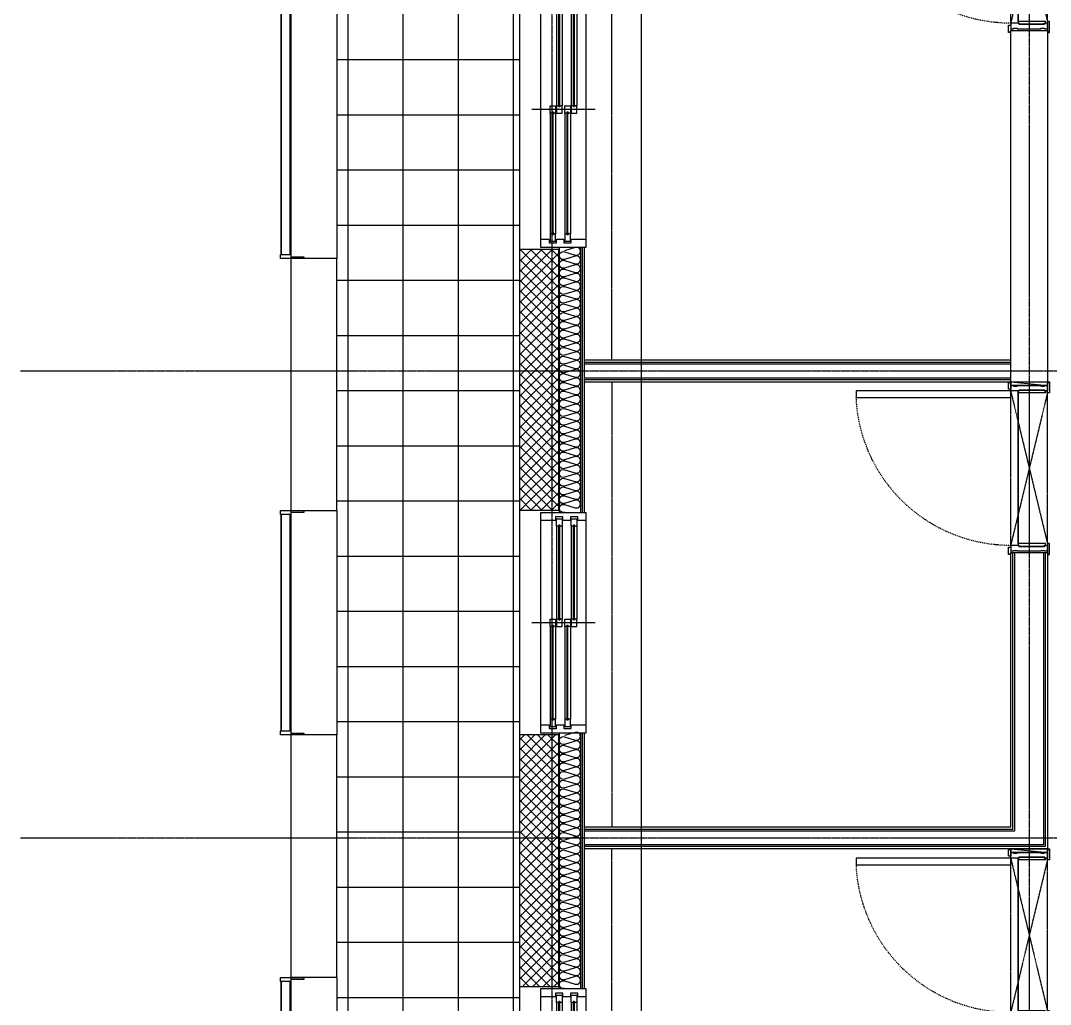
# Model space of a CAD drawing. Header units: millimetres. Extents: x 18456 to 179493, y -203649 to 469211.
# Drawn here: x 101275 to 106876, y 134998 to 140348 of the extents above; entities that cross this region are included whole.
import ezdxf

# ---------------------------------------------------------------- set-up
doc = ezdxf.new("R2010")
doc.units = ezdxf.units.MM
for name, pattern in [('X-평면도(기본형)$0$CEN', [52.5, 50, -1, 0.5, -1]), ('X-평면도(기본형)$0$DASHDOTX2', [2, 1, -0.5, 0, -0.5]), ('X-평면도(기본형)$0$HID', [2.8, 1.8, -1]), ('X-평면도(기본형)$0$HID2', [7.5, 6, -1.5])]:
    doc.linetypes.add(name, pattern=pattern)
for name, color, linetype, true_color in [('X-평면도(기본형)$0$40HAT', 9, 'Continuous', 0x808080), ('X-평면도(기본형)$0$4ELE', 4, 'Continuous', 0x00ffff), ('X-평면도(기본형)$0$4GYP', 4, 'Continuous', 0x00ffff), ('X-평면도(기본형)$0$7GYP', 7, 'Continuous', 0x000000), ('X-평면도(기본형)$0$AA-ELEV-WIN5', 5, 'Continuous', 0x0000ff), ('X-평면도(기본형)$0$AHID', 5, 'X-평면도(기본형)$0$HID', 0x0000ff), ('X-평면도(기본형)$0$CEN', 1, 'X-평면도(기본형)$0$CEN', 0xff0000), ('X-평면도(기본형)$0$DOOR', 4, 'Continuous', 0x00ffff), ('X-평면도(기본형)$0$ETC', 9, 'Continuous', 0x808080), ('X-평면도(기본형)$0$FIN', 9, 'Continuous', 0x808080), ('X-평면도(기본형)$0$INS', 9, 'Continuous', 0x808080), ('X-평면도(기본형)$0$INSUL', 9, 'Continuous', 0x808080), ('X-평면도(기본형)$0$TIL', 5, 'Continuous', 0x0000ff), ('X-평면도(기본형)$0$UIS', 7, 'X-평면도(기본형)$0$HID2', 0x000000), ('X-평면도(기본형)$0$W1', 2, 'Continuous', 0xffff00), ('X-평면도(기본형)$0$W2', 3, 'Continuous', 0x00ff00), ('X-평면도(기본형)$0$WID', 4, 'Continuous', 0x00ffff)]:
    doc.layers.add(name, color=color, linetype=linetype, true_color=true_color)
pattern_1 = [(315, (-266331.984, -31820.326), (28.2842712, 28.2842712), []), (45, (-266331.984, -31820.326), (-28.2842712, 28.2842712), [])]

# ---------------------------------------------------------------- blocks, each defined once
blk = doc.blocks.new('X-평면도(기본형)$0$dw1200')
at = {"layer": 'X-평면도(기본형)$0$WID', "color": 8, "true_color": 0x808080}
for p, q in [((1155, 0), (45, 0)), ((71.5, -98), (583.5, -98)), ((71.5, -98), (71.5, -102)), ((71.5, -102), (583.5, -102)), ((583.5, -98), (583.5, -102)), ((616.5, -63), (1128.5, -63)), ((616.5, -63), (616.5, -67)), ((616.5, -67), (1128.5, -67)), ((1128.5, -63), (1128.5, -67)), ((616.5, -143), (1128.5, -143)), ((616.5, -143), (616.5, -147)), ((616.5, -147), (1128.5, -147)), ((1128.5, -143), (1128.5, -147)), ((71.5, -178), (583.5, -178)), ((71.5, -178), (71.5, -182)), ((71.5, -182), (583.5, -182)), ((583.5, -178), (583.5, -182)), ((45, -245), (1155, -245))]:
    blk.add_line(p, q, dxfattribs=at)
at = {"layer": 'X-평면도(기본형)$0$WID', "color": 1, "true_color": 0xff0000}
blk.add_line((600, 50), (600, -295), dxfattribs=at)
at = {"layer": 'X-평면도(기본형)$0$WID'}
for p, q in [((1125, -50), (620, -50)), ((580, -85), (75, -85)), ((1125, -80), (620, -80)), ((580, -115), (75, -115)), ((580, -165), (75, -165)), ((1125, -130), (620, -130)), ((1125, -160), (620, -160)), ((580, -195), (75, -195))]:
    blk.add_line(p, q, dxfattribs=at)
for points in [[(0, -245), (45, -245), (45, -200), (25, -200), (25, -160), (45, -160), (45, -120), (25, -120), (25, -80), (45, -80), (45, 0), (0, 0)], [(1200, 0), (1155, 0), (1155, -45), (1175, -45), (1175, -85), (1155, -85), (1155, -125), (1175, -125), (1175, -165), (1155, -165), (1155, -245), (1200, -245)], [(620, -80), (580, -80), (580, -50), (620, -50), (620, -60), (614.5, -61.8), (614.5, -68.2), (620, -70)], [(1125, -80), (1165, -80), (1165, -50), (1125, -50), (1125, -60), (1130.5, -61.8), (1130.5, -68.2), (1125, -70)], [(75, -115), (35, -115), (35, -85), (75, -85), (75, -95), (69.5, -96.8), (69.5, -103.2), (75, -105)], [(580, -115), (620, -115), (620, -85), (580, -85), (580, -95), (585.5, -96.8), (585.5, -103.2), (580, -105)], [(75, -195), (35, -195), (35, -165), (75, -165), (75, -175), (69.5, -176.8), (69.5, -183.2), (75, -185)], [(620, -160), (580, -160), (580, -130), (620, -130), (620, -140), (614.5, -141.8), (614.5, -148.2), (620, -150)], [(580, -195), (620, -195), (620, -165), (580, -165), (580, -175), (585.5, -176.8), (585.5, -183.2), (580, -185)], [(1125, -160), (1165, -160), (1165, -130), (1125, -130), (1125, -140), (1130.5, -141.8), (1130.5, -148.2), (1125, -150)]]:
    blk.add_lwpolyline(points, close=True, dxfattribs=at)
at = {"layer": 'X-평면도(기본형)$0$WID', "color": 8, "true_color": 0x808080}
for points in [[(75, -94.2), (77.7, -95.6), (78.3, -96.6), (78.8, -98)], [(75, -105.8), (77.7, -104.4), (78.3, -103.4), (78.8, -102)], [(580, -94.2), (577.3, -95.6), (576.7, -96.6), (576.2, -98)], [(580, -105.8), (577.3, -104.4), (576.7, -103.4), (576.2, -102)], [(620, -59.2), (622.7, -60.6), (623.3, -61.6), (623.8, -63)], [(620, -70.8), (622.7, -69.4), (623.3, -68.4), (623.8, -67)], [(1125, -59.2), (1122.3, -60.6), (1121.7, -61.6), (1121.2, -63)], [(1125, -70.8), (1122.3, -69.4), (1121.7, -68.4), (1121.2, -67)], [(620, -139.2), (622.7, -140.6), (623.3, -141.6), (623.8, -143)], [(620, -150.8), (622.7, -149.4), (623.3, -148.4), (623.8, -147)], [(1125, -139.2), (1122.3, -140.6), (1121.7, -141.6), (1121.2, -143)], [(1125, -150.8), (1122.3, -149.4), (1121.7, -148.4), (1121.2, -147)], [(75, -174.2), (77.7, -175.6), (78.3, -176.6), (78.8, -178)], [(75, -185.8), (77.7, -184.4), (78.3, -183.4), (78.8, -182)], [(580, -174.2), (577.3, -175.6), (576.7, -176.6), (576.2, -178)], [(580, -185.8), (577.3, -184.4), (576.7, -183.4), (576.2, -182)]]:
    blk.add_lwpolyline(points, dxfattribs=at)
blk = doc.blocks.new('X-평면도(기본형)$0$DW1500')
at = {"layer": 'X-평면도(기본형)$0$WID', "color": 8, "true_color": 0x808080}
for p, q in [((1455, 0), (45, 0)), ((71.5, -98), (733.5, -98)), ((71.5, -98), (71.5, -102)), ((71.5, -102), (733.5, -102)), ((733.5, -98), (733.5, -102)), ((766.5, -63), (1428.5, -63)), ((766.5, -63), (766.5, -67)), ((766.5, -67), (1428.5, -67)), ((1428.5, -63), (1428.5, -67)), ((766.5, -143), (1428.5, -143)), ((766.5, -143), (766.5, -147)), ((766.5, -147), (1428.5, -147)), ((1428.5, -143), (1428.5, -147)), ((71.5, -178), (733.5, -178)), ((71.5, -178), (71.5, -182)), ((71.5, -182), (733.5, -182)), ((733.5, -178), (733.5, -182)), ((45, -245), (1455, -245))]:
    blk.add_line(p, q, dxfattribs=at)
at = {"layer": 'X-평면도(기본형)$0$WID', "color": 1, "true_color": 0xff0000}
blk.add_line((750, 50), (750, -295), dxfattribs=at)
at = {"layer": 'X-평면도(기본형)$0$WID'}
for p, q in [((1425, -50), (770, -50)), ((730, -85), (75, -85)), ((1425, -80), (770, -80)), ((730, -115), (75, -115)), ((730, -165), (75, -165)), ((1425, -130), (770, -130)), ((1425, -160), (770, -160)), ((730, -195), (75, -195))]:
    blk.add_line(p, q, dxfattribs=at)
for points in [[(0, -245), (45, -245), (45, -200), (25, -200), (25, -160), (45, -160), (45, -120), (25, -120), (25, -80), (45, -80), (45, 0), (0, 0)], [(1500, 0), (1455, 0), (1455, -45), (1475, -45), (1475, -85), (1455, -85), (1455, -125), (1475, -125), (1475, -165), (1455, -165), (1455, -245), (1500, -245)], [(770, -80), (730, -80), (730, -50), (770, -50), (770, -60), (764.5, -61.8), (764.5, -68.2), (770, -70)], [(1425, -80), (1465, -80), (1465, -50), (1425, -50), (1425, -60), (1430.5, -61.8), (1430.5, -68.2), (1425, -70)], [(75, -115), (35, -115), (35, -85), (75, -85), (75, -95), (69.5, -96.8), (69.5, -103.2), (75, -105)], [(730, -115), (770, -115), (770, -85), (730, -85), (730, -95), (735.5, -96.8), (735.5, -103.2), (730, -105)], [(75, -195), (35, -195), (35, -165), (75, -165), (75, -175), (69.5, -176.8), (69.5, -183.2), (75, -185)], [(770, -160), (730, -160), (730, -130), (770, -130), (770, -140), (764.5, -141.8), (764.5, -148.2), (770, -150)], [(730, -195), (770, -195), (770, -165), (730, -165), (730, -175), (735.5, -176.8), (735.5, -183.2), (730, -185)], [(1425, -160), (1465, -160), (1465, -130), (1425, -130), (1425, -140), (1430.5, -141.8), (1430.5, -148.2), (1425, -150)]]:
    blk.add_lwpolyline(points, close=True, dxfattribs=at)
at = {"layer": 'X-평면도(기본형)$0$WID', "color": 8, "true_color": 0x808080}
for points in [[(75, -94.2), (77.7, -95.6), (78.3, -96.6), (78.8, -98)], [(75, -105.8), (77.7, -104.4), (78.3, -103.4), (78.8, -102)], [(730, -94.2), (727.3, -95.6), (726.7, -96.6), (726.2, -98)], [(730, -105.8), (727.3, -104.4), (726.7, -103.4), (726.2, -102)], [(770, -59.2), (772.7, -60.6), (773.3, -61.6), (773.8, -63)], [(770, -70.8), (772.7, -69.4), (773.3, -68.4), (773.8, -67)], [(1425, -59.2), (1422.3, -60.6), (1421.7, -61.6), (1421.2, -63)], [(1425, -70.8), (1422.3, -69.4), (1421.7, -68.4), (1421.2, -67)], [(770, -139.2), (772.7, -140.6), (773.3, -141.6), (773.8, -143)], [(770, -150.8), (772.7, -149.4), (773.3, -148.4), (773.8, -147)], [(1425, -139.2), (1422.3, -140.6), (1421.7, -141.6), (1421.2, -143)], [(1425, -150.8), (1422.3, -149.4), (1421.7, -148.4), (1421.2, -147)], [(75, -174.2), (77.7, -175.6), (78.3, -176.6), (78.8, -178)], [(75, -185.8), (77.7, -184.4), (78.3, -183.4), (78.8, -182)], [(730, -174.2), (727.3, -175.6), (726.7, -176.6), (726.2, -178)], [(730, -185.8), (727.3, -184.4), (726.7, -183.4), (726.2, -182)]]:
    blk.add_lwpolyline(points, dxfattribs=at)
blk = doc.blocks.new('U165 (X-평면도(기본형)$0$ng)')
at = {"color": 0, "linetype": 'ByBlock', "lineweight": -2}
for p, q in [((-810, -103.5), (-810, 22.5)), ((-810, 22.5), (-800, 22.5)), ((-800, 22.5), (-800, -47.5)), ((800, 22.5), (810, 22.5)), ((800, -47.5), (800, 22.5)), ((810, 22.5), (810, -103.5)), ((-810, -47.5), (-788, -47.5)), ((-788, -47.5), (-788, -50.5)), ((788, -50.5), (-788, -50.5)), ((-788, -50.5), (-788, -100.5)), ((-788, -50.5), (788, -50.5)), ((788, -50.5), (788, -47.5)), ((788, -47.5), (810, -47.5)), ((788, -100.5), (788, -50.5)), ((-788, -103.5), (-810, -103.5)), ((-788, -100.5), (788, -100.5)), ((788, -100.5), (-788, -100.5)), ((-788, -100.5), (-788, -103.5)), ((788, -103.5), (788, -100.5)), ((810, -103.5), (788, -103.5))]:
    blk.add_line(p, q, dxfattribs=at)
blk = doc.blocks.new('U190 (X-평면도(기본형)$0$ng)')
at = {"color": 0, "linetype": 'ByBlock', "lineweight": -2}
for p, q in [((-610, -103.5), (-610, 22.5)), ((-610, 22.5), (-600, 22.5)), ((-600, 22.5), (-600, -47.5)), ((600, 22.5), (610, 22.5)), ((600, -47.5), (600, 22.5)), ((610, 22.5), (610, -103.5)), ((-610, -47.5), (-588, -47.5)), ((-588, -47.5), (-588, -50.5)), ((588, -50.5), (-588, -50.5)), ((-588, -50.5), (-588, -100.5)), ((-588, -50.5), (588, -50.5)), ((588, -50.5), (588, -47.5)), ((588, -47.5), (610, -47.5)), ((588, -100.5), (588, -50.5)), ((-588, -103.5), (-610, -103.5)), ((-588, -100.5), (588, -100.5)), ((588, -100.5), (-588, -100.5)), ((-588, -100.5), (-588, -103.5)), ((588, -103.5), (588, -100.5)), ((610, -103.5), (588, -103.5))]:
    blk.add_line(p, q, dxfattribs=at)
blk = doc.blocks.new('U82 (X-평면도(기본형)$0$ins-l)')
at = {"layer": 'X-평면도(기본형)$0$INSUL', "color": 8, "true_color": 0x808080}
for p, q in [((36.9, 24.2), (21.4, 75.8)), ((57.5, 75.8), (42, 24.2)), ((78.1, 24.2), (62.6, 75.8)), ((98.7, 75.8), (83.2, 24.2)), ((119.3, 24.2), (103.8, 75.8)), ((139.9, 75.8), (124.5, 24.2)), ((160.5, 24.2), (145.1, 75.8)), ((181.1, 75.8), (165.7, 24.2)), ((201.7, 24.2), (186.3, 75.8)), ((222.3, 75.8), (206.9, 24.2)), ((243, 24.2), (227.5, 75.8)), ((263.6, 75.8), (248.1, 24.2)), ((284.2, 24.2), (268.7, 75.8)), ((304.8, 75.8), (289.3, 24.2)), ((325.4, 24.2), (309.9, 75.8)), ((346, 75.8), (330.6, 24.2)), ((366.6, 24.2), (351.2, 75.8)), ((387.2, 75.8), (371.8, 24.2)), ((407.8, 24.2), (392.4, 75.8)), ((428.4, 75.8), (413, 24.2)), ((449.1, 24.2), (433.6, 75.8)), ((469.7, 75.8), (454.2, 24.2)), ((490.3, 24.2), (474.8, 75.8)), ((510.9, 75.8), (495.4, 24.2)), ((531.5, 24.2), (516, 75.8)), ((552.1, 75.8), (536.6, 24.2)), ((572.7, 24.2), (557.3, 75.8)), ((593.3, 75.8), (577.9, 24.2)), ((613.9, 24.2), (598.5, 75.8)), ((634.5, 75.8), (619.1, 24.2)), ((655.2, 24.2), (639.7, 75.8)), ((675.8, 75.8), (660.3, 24.2)), ((696.4, 24.2), (680.9, 75.8)), ((717, 75.8), (701.5, 24.2)), ((737.6, 24.2), (722.1, 75.8)), ((758.2, 75.8), (742.7, 24.2)), ((778.8, 24.2), (763.4, 75.8)), ((799.4, 75.8), (784, 24.2)), ((820, 24.2), (804.6, 75.8)), ((840.6, 75.8), (825.2, 24.2)), ((861.3, 24.2), (845.8, 75.8)), ((881.9, 75.8), (866.4, 24.2)), ((902.5, 24.2), (887, 75.8)), ((923.1, 75.8), (907.6, 24.2)), ((943.7, 24.2), (928.2, 75.8)), ((964.3, 75.8), (948.8, 24.2)), ((984.9, 24.2), (969.5, 75.8)), ((1005.5, 75.8), (990.1, 24.2)), ((1026.1, 24.2), (1010.7, 75.8)), ((1046.7, 75.8), (1031.3, 24.2)), ((1067.4, 24.2), (1051.9, 75.8)), ((1088, 75.8), (1072.5, 24.2)), ((1108.6, 24.2), (1093.1, 75.8)), ((1129.2, 75.8), (1113.7, 24.2)), ((1149.8, 24.2), (1134.3, 75.8)), ((1170.4, 75.8), (1154.9, 24.2)), ((1191, 24.2), (1175.6, 75.8)), ((1211.6, 75.8), (1196.2, 24.2)), ((1232.2, 24.2), (1216.8, 75.8)), ((1252.8, 75.8), (1237.4, 24.2))]:
    blk.add_line(p, q, dxfattribs=at)
at = {"layer": 'X-평면도(기본형)$0$INSUL', "color": 8, "true_color": 0x808080, "extrusion": (0, 0, -1)}
for centre in [(-39.4, 81.2), (-80.7, 81.2), (-121.9, 81.2), (-163.1, 81.2), (-204.3, 81.2), (-245.5, 81.2), (-286.8, 81.2), (-328, 81.2), (-369.2, 81.2), (-410.4, 81.2), (-451.6, 81.2), (-492.9, 81.2), (-534.1, 81.2), (-575.3, 81.2), (-616.5, 81.2), (-657.7, 81.2), (-699, 81.2), (-740.2, 81.2), (-781.4, 81.2), (-822.6, 81.2), (-863.8, 81.2), (-905.1, 81.2), (-946.3, 81.2), (-987.5, 81.2), (-1028.7, 81.2), (-1069.9, 81.2), (-1111.1, 81.2), (-1152.4, 81.2), (-1193.6, 81.2), (-1234.8, 81.2)]:
    blk.add_arc(centre, 18.8, 343.3008, 196.6992, dxfattribs=at)
at = {"layer": 'X-평면도(기본형)$0$INSUL', "color": 8, "true_color": 0x808080}
for centre in [(18.8, 18.8), (60, 18.8), (101.3, 18.8), (142.5, 18.8), (183.7, 18.8), (224.9, 18.8), (266.1, 18.8), (307.4, 18.8), (348.6, 18.8), (389.8, 18.8), (431, 18.8), (472.2, 18.8), (513.5, 18.8), (554.7, 18.8), (595.9, 18.8), (637.1, 18.8), (678.3, 18.8), (719.6, 18.8), (760.8, 18.8), (802, 18.8), (843.2, 18.8), (884.4, 18.8), (925.7, 18.8), (966.9, 18.8), (1008.1, 18.8), (1049.3, 18.8), (1090.5, 18.8), (1131.8, 18.8), (1173, 18.8), (1214.2, 18.8)]:
    blk.add_arc(centre, 18.8, 163.3008, 16.6992, dxfattribs=at)
blk = doc.blocks.new('U164 (X-평면도(기본형)$0$ins-l)')
at = {"layer": 'X-평면도(기본형)$0$INSUL', "color": 8, "true_color": 0x808080}
for p, q in [((36.9, 24.2), (21.4, 75.8)), ((57.5, 75.8), (42, 24.2)), ((78.1, 24.2), (62.6, 75.8)), ((98.7, 75.8), (83.2, 24.2)), ((119.3, 24.2), (103.8, 75.8)), ((139.9, 75.8), (124.5, 24.2)), ((160.5, 24.2), (145.1, 75.8)), ((181.1, 75.8), (165.7, 24.2)), ((201.7, 24.2), (186.3, 75.8)), ((222.3, 75.8), (206.9, 24.2)), ((243, 24.2), (227.5, 75.8)), ((263.6, 75.8), (248.1, 24.2)), ((284.2, 24.2), (268.7, 75.8)), ((304.8, 75.8), (289.3, 24.2)), ((325.4, 24.2), (309.9, 75.8)), ((346, 75.8), (330.6, 24.2)), ((366.6, 24.2), (351.2, 75.8)), ((387.2, 75.8), (371.8, 24.2)), ((407.8, 24.2), (392.4, 75.8)), ((428.4, 75.8), (413, 24.2)), ((449.1, 24.2), (433.6, 75.8)), ((469.7, 75.8), (454.2, 24.2)), ((490.3, 24.2), (474.8, 75.8)), ((510.9, 75.8), (495.4, 24.2)), ((531.5, 24.2), (516, 75.8)), ((552.1, 75.8), (536.6, 24.2)), ((572.7, 24.2), (557.3, 75.8)), ((593.3, 75.8), (577.9, 24.2)), ((613.9, 24.2), (598.5, 75.8)), ((634.5, 75.8), (619.1, 24.2)), ((655.2, 24.2), (639.7, 75.8)), ((675.8, 75.8), (660.3, 24.2)), ((696.4, 24.2), (680.9, 75.8)), ((717, 75.8), (701.5, 24.2)), ((737.6, 24.2), (722.1, 75.8)), ((758.2, 75.8), (742.7, 24.2)), ((778.8, 24.2), (763.4, 75.8)), ((799.4, 75.8), (784, 24.2)), ((820, 24.2), (804.6, 75.8)), ((840.6, 75.8), (825.2, 24.2)), ((861.3, 24.2), (845.8, 75.8)), ((881.9, 75.8), (866.4, 24.2)), ((902.5, 24.2), (887, 75.8)), ((923.1, 75.8), (907.6, 24.2)), ((943.7, 24.2), (928.2, 75.8)), ((964.3, 75.8), (948.8, 24.2)), ((984.9, 24.2), (969.5, 75.8)), ((1005.5, 75.8), (990.1, 24.2)), ((1026.1, 24.2), (1010.7, 75.8)), ((1046.7, 75.8), (1031.3, 24.2)), ((1067.4, 24.2), (1051.9, 75.8)), ((1088, 75.8), (1072.5, 24.2)), ((1108.6, 24.2), (1093.1, 75.8)), ((1129.2, 75.8), (1113.7, 24.2)), ((1149.8, 24.2), (1134.3, 75.8)), ((1170.4, 75.8), (1154.9, 24.2)), ((1191, 24.2), (1175.6, 75.8)), ((1211.6, 75.8), (1196.2, 24.2))]:
    blk.add_line(p, q, dxfattribs=at)
at = {"layer": 'X-평면도(기본형)$0$INSUL', "color": 8, "true_color": 0x808080, "extrusion": (0, 0, -1)}
for centre in [(-39.4, 81.2), (-80.7, 81.2), (-121.9, 81.2), (-163.1, 81.2), (-204.3, 81.2), (-245.5, 81.2), (-286.8, 81.2), (-328, 81.2), (-369.2, 81.2), (-410.4, 81.2), (-451.6, 81.2), (-492.9, 81.2), (-534.1, 81.2), (-575.3, 81.2), (-616.5, 81.2), (-657.7, 81.2), (-699, 81.2), (-740.2, 81.2), (-781.4, 81.2), (-822.6, 81.2), (-863.8, 81.2), (-905.1, 81.2), (-946.3, 81.2), (-987.5, 81.2), (-1028.7, 81.2), (-1069.9, 81.2), (-1111.1, 81.2), (-1152.4, 81.2), (-1193.6, 81.2)]:
    blk.add_arc(centre, 18.8, 343.3008, 196.6992, dxfattribs=at)
at = {"layer": 'X-평면도(기본형)$0$INSUL', "color": 8, "true_color": 0x808080}
for centre in [(18.8, 18.8), (60, 18.8), (101.3, 18.8), (142.5, 18.8), (183.7, 18.8), (224.9, 18.8), (266.1, 18.8), (307.4, 18.8), (348.6, 18.8), (389.8, 18.8), (431, 18.8), (472.2, 18.8), (513.5, 18.8), (554.7, 18.8), (595.9, 18.8), (637.1, 18.8), (678.3, 18.8), (719.6, 18.8), (760.8, 18.8), (802, 18.8), (843.2, 18.8), (884.4, 18.8), (925.7, 18.8), (966.9, 18.8), (1008.1, 18.8), (1049.3, 18.8), (1090.5, 18.8), (1131.8, 18.8), (1173, 18.8)]:
    blk.add_arc(centre, 18.8, 163.3008, 16.6992, dxfattribs=at)
blk = doc.blocks.new('X-평면도(기본형)$0$WD200900')
at = {"layer": 'X-평면도(기본형)$0$DOOR', "color": 1, "linetype": 'ByBlock', "true_color": 0xff0000}
blk.add_line((-20, 200), (0, 0), dxfattribs=at)
at = {"layer": 'X-평면도(기본형)$0$DOOR', "color": 5, "true_color": 0x0000ff}
for p, q in [((860, 160), (40, 160)), ((860, 157), (40, 157))]:
    blk.add_line(p, q, dxfattribs=at)
at = {"layer": 'X-평면도(기본형)$0$DOOR'}
for points in [[(30, 200), (30, 1040), (66, 1040), (66, 200)], [(30, 200), (30, 1040), (66, 1040), (66, 200)], [(0, 200), (0, 184.1), (3, 184.1), (3, 164.1), (0, 164.1), (0, 35.9), (3, 35.9), (3, 15.9), (0, 15.9), (0, 0), (30, 0), (30, 15), (25, 15), (25, 155), (30, 155), (30, 160), (30, 200)], [(900, 200), (900, 184.1), (897, 184.1), (897, 164.1), (900, 164.1), (900, 35.9), (897, 35.9), (897, 15.9), (900, 15.9), (900, 0), (899.1, 0), (880, 0), (870, 0), (870, 15), (875, 15), (875, 155), (870, 155), (870, 160), (870, 200)], [(40, 160), (30, 160), (30, 153), (25, 153), (25, 17), (30, 17), (30, 10), (40, 10)], [(860, 160), (870, 160), (870, 153), (875, 153), (875, 17), (870, 17), (870, 10), (860, 10)]]:
    blk.add_lwpolyline(points, close=True, dxfattribs=at)
at = {"layer": 'X-평면도(기본형)$0$DOOR', "linetype": 'ByBlock'}
for points in [[(-15, 212), (-15, 207), (-20, 207), (-20, 200), (20, 200), (20, 212)], [(915, 200), (915, 205), (920, 205), (920, 212), (880, 212), (880, 200)], [(-15, 0), (-15, -5), (-20, -5), (-20, -12), (40, -12), (40, 0)], [(915, 0), (915, -5), (920, -5), (920, -12), (860, -12), (860, 0)]]:
    blk.add_lwpolyline(points, close=True, dxfattribs=at)
at = {"layer": 'X-평면도(기본형)$0$DOOR', "color": 1, "linetype": 'ByBlock', "true_color": 0xff0000}
blk.add_lwpolyline([(-20, 200), (-20, 0), (0, 0), (0, 200)], close=True, dxfattribs=at)
at = {"layer": 'X-평면도(기본형)$0$DOOR', "color": 1, "linetype": 'X-평면도(기본형)$0$HID', "true_color": 0xff0000}
blk.add_lwpolyline([(860, 0), (40, 0), (870, 200), (30, 200)], close=True, dxfattribs=at)
at = {"layer": 'X-평면도(기본형)$0$DOOR', "color": 1, "linetype": 'X-평면도(기본형)$0$DASHDOTX2', "ltscale": 5, "true_color": 0xff0000}
blk.add_arc((28.6, 199.4), 841.4, 0.038, 87.4531, dxfattribs=at)

msp = doc.modelspace()

# ---------------------------------------------------------------- hatches: boundary and pattern name
at = {"layer": 'X-평면도(기본형)$0$40HAT'}
h = msp.add_hatch(dxfattribs=at)
h.set_pattern_fill('H3', color=256, scale=40, style=0, pattern_type=2)
h.set_pattern_definition(pattern_1)
h.paths.add_polyline_path([(103989.6, 137683.9), (103989.6, 139103.9), (104199.6, 139103.9), (104199.6, 137683.9)], flags=0)
h = msp.add_hatch(dxfattribs=at)
h.set_pattern_fill('H3', color=256, scale=40, style=0, pattern_type=2)
h.set_pattern_definition(pattern_1)
h.paths.add_polyline_path([(103989.6, 135093.9), (103989.6, 136463.9), (104199.6, 136463.9), (104199.6, 135093.9)], flags=0)
at = {"layer": 'X-평면도(기본형)$0$TIL'}
h = msp.add_hatch(dxfattribs=at)
h.set_pattern_fill('H3', color=256, scale=300, angle=45, style=0, pattern_type=2)
h.set_pattern_definition([(360, (-603744.33, 309636.23), (2e-13, 300), []), (90, (-603744.33, 309636.23), (-300, 9e-14), [])])
h.paths.add_polyline_path([(102724.6, 148788.9), (102524.6, 148788.9), (102524.6, 150608.9), (103824.6, 150608.9), (103824.6, 148788.9), (103494.6, 148788.9), (103494.6, 148688.9), (103824.6, 148688.9), (103824.6, 146953.9), (103674.6, 146953.9), (103674.6, 146653.9), (103824.6, 146653.9), (103824.6, 146153.9), (103989.6, 146153.9), (103989.6, 145293.9), (104104.6, 145293.9), (104104.6, 142573.9), (103989.6, 142573.9), (103989.6, 132678.9), (102994.6, 132678.9), (102994.6, 146648.9), (102524.6, 146648.9), (102524.6, 148688.9), (102724.6, 148688.9)], flags=0)
h.paths.add_polyline_path([(103049.6, 148898.9), (103699.6, 148898.9), (103699.6, 149548.9), (103049.6, 149548.9)], flags=0)

# ---------------------------------------------------------------- linework, layer by layer
at = {"layer": 'X-평면도(기본형)$0$4ELE'}
for p, q in [((102744.6, 140673.9), (102744.6, 139053.9)), ((102994.6, 140673.9), (102994.6, 139053.9)), ((102744.6, 137683.9), (102744.6, 136463.9)), ((102994.6, 137683.9), (102994.6, 136463.9)), ((102744.6, 135143.9), (102744.6, 133523.9)), ((102994.6, 135143.9), (102994.6, 133523.9))]:
    msp.add_line(p, q, dxfattribs=at)
at = {"layer": 'X-평면도(기본형)$0$4GYP'}
for p, q in [((104329.6, 139113.9), (104329.6, 137673.9)), ((104339.6, 139113.9), (104339.6, 137673.9)), ((104329.6, 136473.9), (104329.6, 135083.9)), ((104339.6, 136473.9), (104339.6, 135083.9))]:
    msp.add_line(p, q, dxfattribs=at)
at = {"layer": 'X-평면도(기본형)$0$7GYP'}
for p, q in [((104339.6, 138503.9), (106659.6, 138503.9)), ((104339.6, 138491.4), (106659.6, 138491.4)), ((104339.6, 138481.9), (106659.6, 138481.9)), ((104339.6, 138405.9), (106659.6, 138405.9)), ((104339.6, 138396.4), (106659.6, 138396.4)), ((104339.6, 138383.9), (106659.6, 138383.9)), ((106859.6, 137453.9), (106659.6, 137453.9))]:
    msp.add_line(p, q, dxfattribs=at)
for points in [[(106837.6, 137453.9), (106837.6, 135865.9), (104339.6, 135865.9)], [(106847.1, 137453.9), (106847.1, 135856.4), (104339.6, 135856.4)], [(106859.6, 137453.9), (106859.6, 135843.9), (104339.6, 135843.9)], [(104339.6, 135941.9), (106681.6, 135941.9), (106681.6, 137453.9)], [(104339.6, 135951.4), (106672.1, 135951.4), (106672.1, 137453.9)], [(104339.6, 135963.9), (106659.6, 135963.9), (106659.6, 137453.9)]]:
    msp.add_lwpolyline(points, dxfattribs=at)
at = {"layer": 'X-평면도(기본형)$0$AHID'}
for p, q in [((104489.6, 138503.9), (104489.6, 141223.9)), ((104489.6, 138383.9), (104489.6, 135963.9)), ((104489.6, 132823.9), (104489.6, 135843.9))]:
    msp.add_line(p, q, dxfattribs=at)
at = {"layer": 'X-평면도(기본형)$0$CEN'}
for p, q in [((104164.6, 146518.9), (104164.6, 132513.9)), ((106759.6, 141673.9), (106759.6, 134513.9)), ((101274.6, 138443.9), (107059.6, 138443.9)), ((101274.6, 135903.9), (107059.6, 135903.9))]:
    msp.add_line(p, q, dxfattribs=at)
at = {"layer": 'X-평면도(기본형)$0$FIN'}
for p, q in [((103989.6, 139103.9), (103989.6, 140623.9)), ((103989.6, 136463.9), (103989.6, 137683.9)), ((103989.6, 133573.9), (103989.6, 135093.9))]:
    msp.add_line(p, q, dxfattribs=at)
at = {"layer": 'X-평면도(기본형)$0$INS'}
for p, q in [((104204.6, 139113.9), (104204.6, 137673.9)), ((104319.6, 139113.9), (104319.6, 137673.9)), ((104204.6, 136473.9), (104204.6, 135083.9)), ((104319.6, 136473.9), (104319.6, 135083.9))]:
    msp.add_line(p, q, dxfattribs=at)
at = {"layer": 'X-평면도(기본형)$0$UIS'}
msp.add_lwpolyline([(104649.6, 141223.9), (104649.6, 133128.9), (106659.6, 133128.9), (106659.6, 132803.9), (106859.6, 132803.9), (106859.6, 132893.9), (109139.6, 132893.9), (109139.6, 133128.9), (109679.6, 133128.9), (109679.6, 134473.9)], dxfattribs=at)
at = {"layer": 'X-평면도(기본형)$0$W1'}
for p, q in [((106659.6, 140293.9), (106859.6, 140293.9)), ((106659.6, 138383.9), (106659.6, 140293.9)), ((106859.6, 140293.9), (106859.6, 138383.9)), ((102994.6, 139053.9), (102744.6, 139053.9)), ((102744.6, 139053.9), (102744.6, 137683.9)), ((102994.6, 137683.9), (102994.6, 139053.9)), ((106659.6, 138383.9), (106859.6, 138383.9)), ((102744.6, 137683.9), (102994.6, 137683.9)), ((102994.6, 136463.9), (102744.6, 136463.9)), ((102744.6, 136463.9), (102744.6, 135143.9)), ((102994.6, 135143.9), (102994.6, 136463.9)), ((102994.6, 135143.9), (102744.6, 135143.9))]:
    msp.add_line(p, q, dxfattribs=at)
at = {"layer": 'X-평면도(기본형)$0$W2'}
for p, q in [((103989.6, 137683.9), (103989.6, 139103.9)), ((104199.6, 139103.9), (103989.6, 139103.9)), ((104199.6, 139103.9), (104199.6, 137683.9)), ((104199.6, 137683.9), (103989.6, 137683.9)), ((103989.6, 135093.9), (103989.6, 136463.9)), ((104199.6, 136463.9), (103989.6, 136463.9)), ((104199.6, 136463.9), (104199.6, 135093.9)), ((104199.6, 135093.9), (103989.6, 135093.9))]:
    msp.add_line(p, q, dxfattribs=at)

# ---------------------------------------------------------------- block references
at = {"xscale": -1, "rotation": 270}
for p in [(104349.6, 139113.9), (104349.6, 133583.9)]:
    msp.add_blockref('X-평면도(기본형)$0$DW1500', p, dxfattribs=at)
at = {"layer": 'X-평면도(기본형)$0$AA-ELEV-WIN5', "xscale": -1, "rotation": 270}
msp.add_blockref('X-평면도(기본형)$0$dw1200', (104349.6, 136473.9), dxfattribs=at)
at = {"layer": 'X-평면도(기본형)$0$ETC', "rotation": 270}
for name, p in [('U165 (X-평면도(기본형)$0$ng)', (102792.1, 139863.9)), ('U190 (X-평면도(기본형)$0$ng)', (102792.1, 137073.9)), ('U165 (X-평면도(기본형)$0$ng)', (102792.1, 134333.9))]:
    msp.add_blockref(name, p, dxfattribs=at)
at = {"layer": 'X-평면도(기본형)$0$INSUL', "xscale": -1.149999999999999, "yscale": 1.149999999999999, "zscale": 1.149999999999999, "rotation": 270}
for name, p in [('U82 (X-평면도(기본형)$0$ins-l)', (104204.6, 137673.9)), ('U164 (X-평면도(기본형)$0$ins-l)', (104204.6, 135083.9))]:
    msp.add_blockref(name, p, dxfattribs=at)
at = {"layer": 'X-평면도(기본형)$0$W1', "xscale": -1, "rotation": 90}
for p in [(106859.6, 141203.9), (106859.6, 138363.9), (106859.6, 135823.9)]:
    msp.add_blockref('X-평면도(기본형)$0$WD200900', p, dxfattribs=at)

doc.saveas('drawing.dxf')
